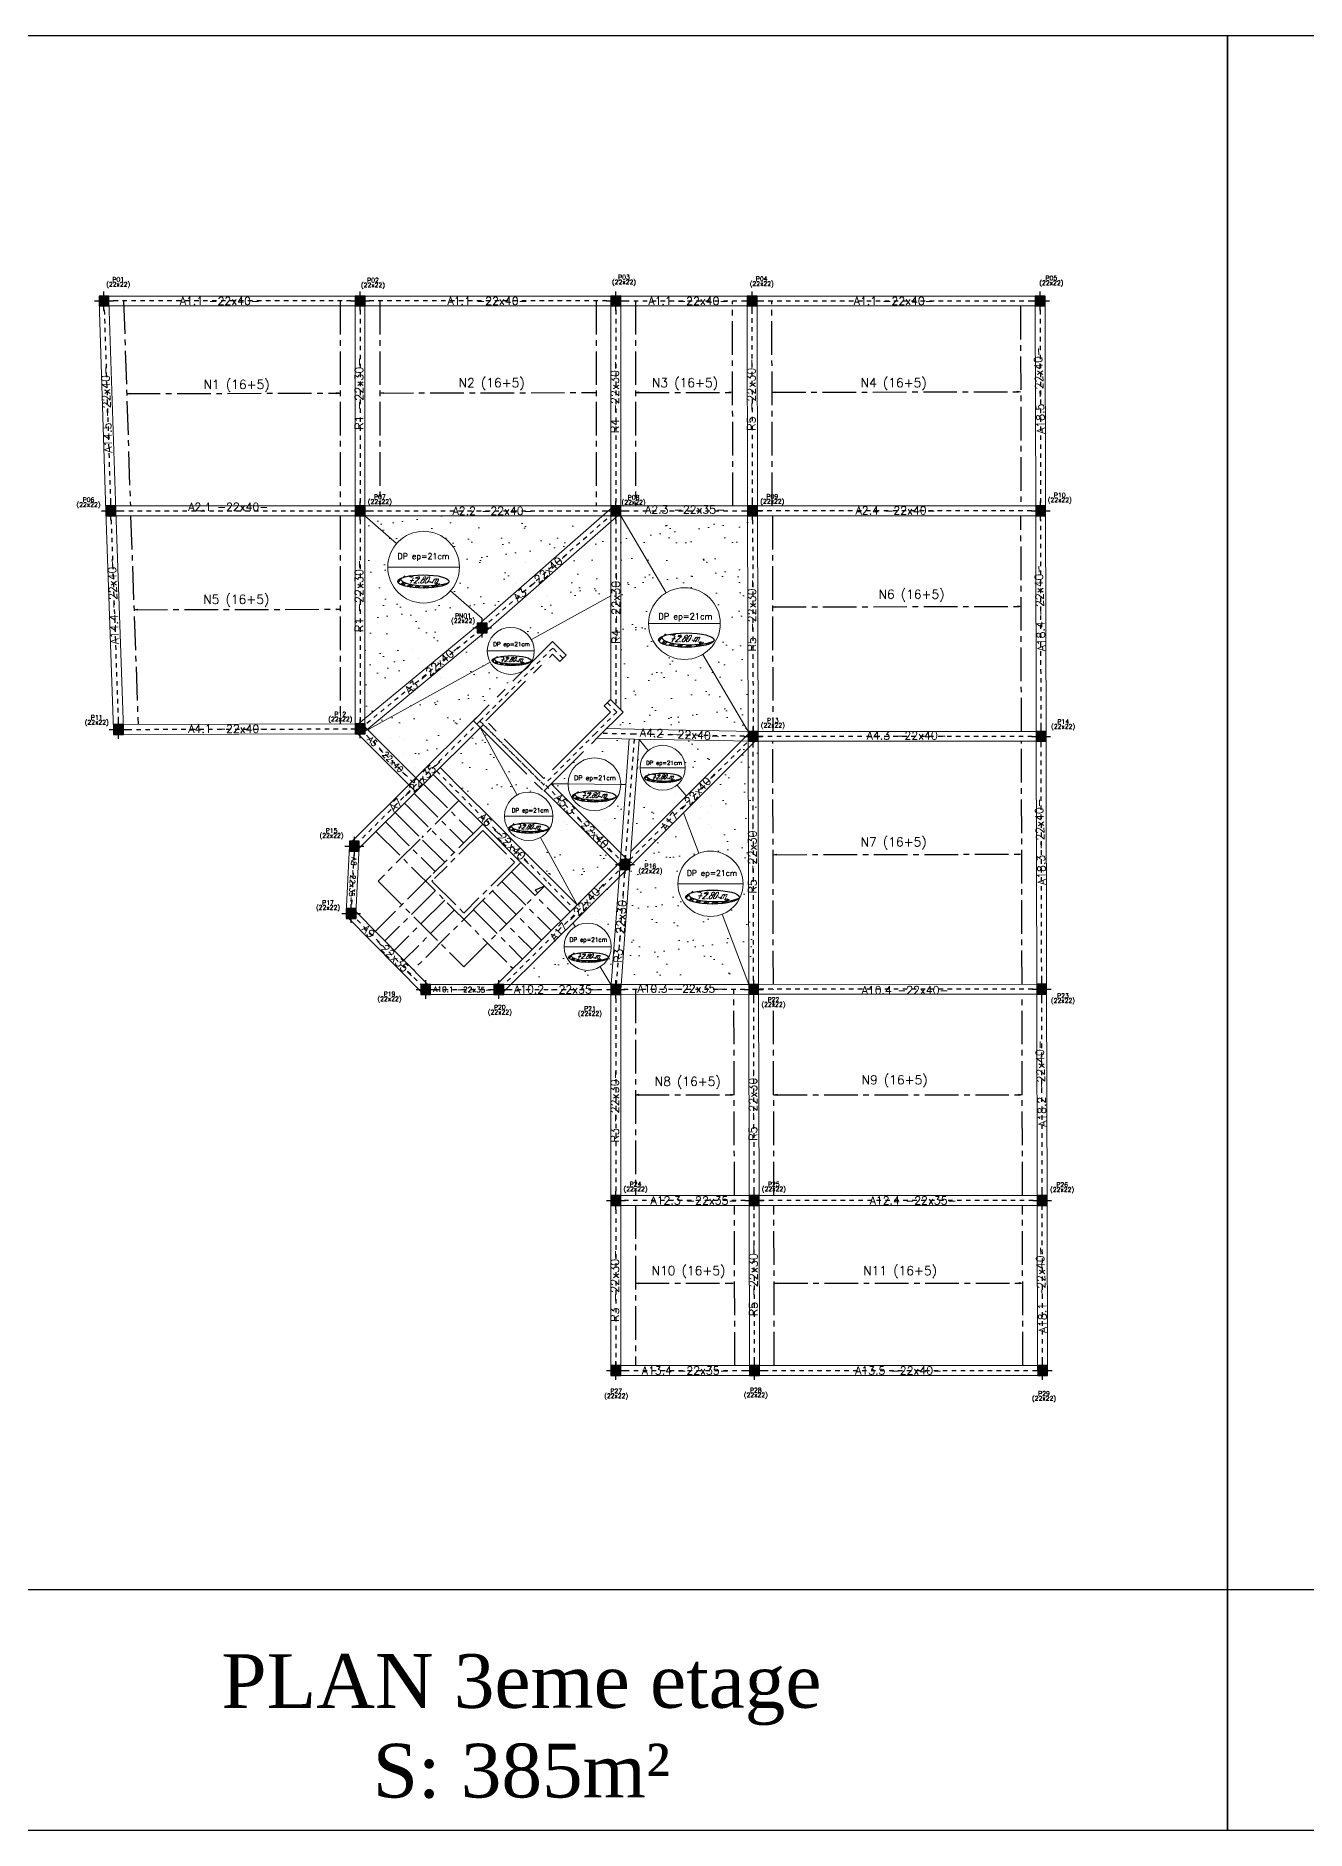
# Model space of a CAD drawing. Header units: millimetres. Extents: x 2068 to 2249, y 1667 to 1707.
# Drawn here: x 2192.28 to 2220.62, y 1667.4 to 1707.44 of the extents above; entities that cross this region are included whole.
import ezdxf
from ezdxf.enums import TextEntityAlignment as Align

# ---------------------------------------------------------------- set-up
doc = ezdxf.new("R2010")
doc.units = ezdxf.units.MM
for name, pattern in [('CENTER', [2, 1.25, -0.25, 0.25, -0.25]), ('CENTER2', [1.125, 0.75, -0.125, 0.125, -0.125]), ('CONTINU', [0])]:
    doc.linetypes.add(name, pattern=pattern)
for name, color, linetype in [('AXE', 1, 'CENTER'), ('Dalle Nervuree', 120, 'CONTINU'), ('Escalierr', 30, 'Continuous'), ('Poteaux', 7, 'Continuous'), ('texte poteau', 7, 'Continuous'), ('texte poutre', 7, 'Continuous'), ('Voiles', 6, 'CENTER')]:
    doc.layers.add(name, color=color, linetype=linetype)
for name, color, linetype, lineweight in [('dalle pleine', 170, 'Continuous', 20), ('Poutre', 50, 'Continuous', 20), ('Raidesseur', 3, 'Continuous', 20)]:
    doc.layers.add(name, color=color, linetype=linetype, lineweight=lineweight)
doc.styles.add('ROMANS', font='romans.shx', dxfattribs={"width": 0.65})
doc.styles.get("Standard").update_dxf_attribs({"font": 'arial.ttf'})
doc.styles.add('STYLE2', font='romanc.shx')
pattern_1 = [(37.5, (2155.0843, 1706.1646), (-0.025197, 0.7707295), [0, -0.608, 0, -0.68, 0, -0.65]), (7.5, (2155.0843, 1706.1646), (0.70791, 1.128858), [0, -0.328, 0, -0.548, 0, -0.21]), (327.5, (2154.5923, 1706.1646), (1.245657, 0.002264), [0, -0.2, 0, -0.72, 0, -0.94]), (317.5, (2154.5923, 1706.1646), (1.20245, 0.35107), [0, -0.1, 0, -0.472, 0, -0.54])]

# ---------------------------------------------------------------- blocks, each defined once
blk = doc.blocks.new('22x22')
at = {"layer": 'AXE', "linetype": 'Continuous', "true_color": 0x293189}
h = blk.add_hatch(color=177, dxfattribs=at)
h.dxf.hatch_style = 1
h.paths.add_polyline_path([(3053.938, 1761.828), (3053.828, 1761.828), (3053.828, 1761.718), (3053.938, 1761.718)])
h.paths.add_polyline_path([(3053.828, 1761.828), (3053.718, 1761.828), (3053.718, 1761.718), (3053.728, 1761.718), (3053.828, 1761.718), (3053.828, 1761.718)])
h.paths.add_polyline_path([(3053.828, 1761.718), (3053.728, 1761.718), (3053.718, 1761.718), (3053.718, 1761.608), (3053.828, 1761.608), (3053.828, 1761.618)])
h.paths.add_polyline_path([(3053.938, 1761.718), (3053.828, 1761.718), (3053.828, 1761.718), (3053.828, 1761.618), (3053.828, 1761.608), (3053.938, 1761.608)])
at = {"layer": 'Poteaux', "linetype": 'Continuous'}
for p, q in [((3053.618, 1761.718), (3053.728, 1761.718)), ((3053.728, 1761.718), (3053.828, 1761.718)), ((3053.828, 1761.828), (3053.828, 1761.928)), ((3053.828, 1761.718), (3053.828, 1761.828)), ((3053.828, 1761.718), (3053.938, 1761.718)), ((3053.828, 1761.618), (3053.828, 1761.718)), ((3053.828, 1761.508), (3053.828, 1761.618)), ((3053.938, 1761.718), (3054.038, 1761.718))]:
    blk.add_line(p, q, dxfattribs=at)
at = {"layer": 'Poteaux'}
blk.add_lwpolyline([(3053.938, 1761.608), (3053.938, 1761.828), (3053.718, 1761.828), (3053.718, 1761.608), (3053.938, 1761.608)], close=True, dxfattribs=at)
blk = doc.blocks.new('_ClosedBlank')
at = {"color": 0, "linetype": 'ByBlock', "lineweight": -2}
for p, q in [((-1, 0.17), (0, 0)), ((-1, 0.17), (-1, -0.17)), ((0, 0), (-1, -0.17))]:
    blk.add_line(p, q, dxfattribs=at)

msp = doc.modelspace()

# ---------------------------------------------------------------- hatches: boundary and pattern name
at = {"layer": 'dalle pleine', "linetype": 'Continuous'}
h = msp.add_hatch(dxfattribs=at)
h.set_pattern_fill('AR-SAND', scale=0.4)
h.set_pattern_definition(pattern_1)
h.paths.add_polyline_path([(2204.924, 1696.729), (2199.619, 1696.729), (2200.325, 1696.11, -0.692128), (2201.727, 1695.583, -0.181944), (2201.528, 1695.055), (2202.234, 1694.436), (2202.234, 1694.373)])
h.paths.add_polyline_path([(2202.124, 1694.278), (2202.124, 1694.336), (2202.193, 1694.336), (2202.234, 1694.373), (2202.234, 1694.436), (2201.528, 1695.055, -0.692128), (2200.127, 1695.583, -0.181944), (2200.325, 1696.11), (2199.619, 1696.729), (2199.619, 1692.207)])
h = msp.add_hatch(dxfattribs=at)
h.set_pattern_fill('AR-SAND', scale=0.4)
h.set_pattern_definition(pattern_1)
h.paths.add_polyline_path([(2205.326, 1696.729), (2206.341, 1695.013, -0.580692), (2207.547, 1694.324, -0.265269), (2207.154, 1693.635), (2208.168, 1691.918), (2208.158, 1696.729), (2208.157, 1696.729)])
h.paths.add_polyline_path([(2205.947, 1694.324, -0.265269), (2206.341, 1695.013), (2205.326, 1696.729), (2205.326, 1692.401), (2205.378, 1692.35), (2205.007, 1691.979), (2205.635, 1691.967), (2208.168, 1691.918), (2207.154, 1693.635, -0.580692)])
h.paths.add_polyline_path([(2208.388, 1693.552), (2208.388, 1695.464), (2208.113, 1695.464), (2208.113, 1693.552)], flags=9)
h = msp.add_hatch(dxfattribs=at)
h.set_pattern_fill('AR-SAND', scale=0.4)
h.set_pattern_definition(pattern_1)
h.paths.add_polyline_path([(2202.344, 1694.177), (2202.344, 1694.116), (2202.274, 1694.116), (2199.682, 1691.974), (2199.719, 1691.974), (2202.413, 1693.46, -0.126718), (2202.348, 1693.713, -0.775068), (2203.331, 1693.966), (2205.106, 1694.946), (2205.106, 1696.597)])
h.paths.add_polyline_path([(2200.522, 1692.603), (2201.919, 1693.827), (2201.743, 1694.028), (2200.345, 1692.804)], flags=24)
h = msp.add_hatch(dxfattribs=at)
h.set_pattern_fill('AR-SAND', scale=0.4)
h.set_pattern_definition(pattern_1)
h.paths.add_polyline_path([(2203.151, 1693.27, -0.431149), (2202.413, 1693.46), (2199.719, 1691.974), (2199.682, 1691.974), (2199.672, 1691.966), (2200.753, 1690.88), (2202.035, 1692.157), (2202.037, 1692.155)])
h = msp.add_hatch(dxfattribs=at)
h.set_pattern_fill('AR-SAND', scale=0.4)
h.set_pattern_definition(pattern_1)
h.paths.add_polyline_path([(2202.191, 1692.001), (2201.296, 1691.11), (2201.87, 1690.534), (2202.401, 1690.004), (2203.254, 1689.151), (2203.784, 1688.62), (2204.354, 1688.046), (2203.532, 1689.549, -0.569671), (2202.732, 1690.023, -0.274152), (2203.013, 1690.498)])
h = msp.add_hatch(dxfattribs=at)
h.set_pattern_fill('AR-SAND', scale=0.4)
h.set_pattern_definition(pattern_1)
h.paths.add_polyline_path([(2203.621, 1690.592), (2203.61, 1690.582), (2202.344, 1691.848), (2202.191, 1692.001), (2203.013, 1690.498, -0.569671), (2203.813, 1690.023, -0.274152), (2203.532, 1689.549), (2204.354, 1688.046), (2205.264, 1688.949)])
h = msp.add_hatch(dxfattribs=at)
h.set_pattern_fill('AR-SAND', scale=0.4)
h.set_pattern_definition(pattern_1)
h.paths.add_polyline_path([(2205.515, 1691.749), (2204.791, 1691.763), (2203.776, 1690.748), (2204.15, 1690.744, -1), (2205.326, 1690.733), (2205.441, 1690.732)])
h.paths.add_polyline_path([(2205.441, 1690.732), (2205.326, 1690.733, -1), (2204.15, 1690.744), (2203.776, 1690.748), (2205.328, 1689.196)])
h.paths.add_polyline_path([(2205.473, 1688.223), (2205.614, 1690.13), (2205.34, 1690.151), (2205.199, 1688.244)], flags=9)
h = msp.add_hatch(dxfattribs=at)
h.set_pattern_fill('AR-SAND', scale=0.4)
h.set_pattern_definition(pattern_1)
h.paths.add_polyline_path([(2208.389, 1691.696), (2208.169, 1691.696), (2205.539, 1689.067), (2205.53, 1688.944), (2205.53, 1688.838), (2205.523, 1688.838), (2205.334, 1686.269), (2208.181, 1686.271), (2207.586, 1687.836, -0.525051), (2206.6, 1688.517, -1), (2208.056, 1688.517, -0.311431), (2207.586, 1687.836), (2208.181, 1686.271), (2208.291, 1686.271), (2208.401, 1686.271)])
h.paths.add_polyline_path([(2208.4, 1688.148), (2208.4, 1690.06), (2208.125, 1690.06), (2208.125, 1688.148)], flags=25)
h = msp.add_hatch(dxfattribs=at)
h.set_pattern_fill('AR-SAND', scale=0.4)
h.set_pattern_definition(pattern_1)
h.paths.add_polyline_path([(2208.018, 1691.701), (2205.735, 1691.745), (2205.735, 1691.739), (2205.94, 1691.492, -0.63569), (2206.765, 1691.106, -0.222726), (2206.584, 1690.719), (2206.789, 1690.473)])
h.paths.add_polyline_path([(2206.789, 1690.473), (2206.584, 1690.719, -0.63569), (2205.759, 1691.106, -0.222726), (2205.94, 1691.492), (2205.735, 1691.739), (2205.552, 1689.235)])
h = msp.add_hatch(dxfattribs=at)
h.set_pattern_fill('AR-SAND', scale=0.4)
h.set_pattern_definition(pattern_1)
h.paths.add_polyline_path([(2205.289, 1688.663), (2204.26, 1687.643), (2204.311, 1687.561, -0.586883), (2205.113, 1687.112, -0.260332), (2204.863, 1686.664), (2205.106, 1686.269), (2205.114, 1686.269)])
h.paths.add_polyline_path([(2204.06, 1687.112, -0.260332), (2204.311, 1687.561), (2204.26, 1687.643), (2202.874, 1686.268), (2205.106, 1686.269), (2205.106, 1686.269), (2204.863, 1686.664, -0.586883)])
h.paths.add_polyline_path([(2205.473, 1688.223), (2205.614, 1690.13), (2205.34, 1690.151), (2205.199, 1688.244)], flags=9)
h = msp.add_hatch(dxfattribs=at)
h.set_pattern_fill('AR-SAND', scale=0.4)
h.set_pattern_definition(pattern_1)
h.paths.add_polyline_path([(2206.6, 1688.517, -0.311431), (2207.069, 1689.197), (2206.727, 1690.099), (2205.53, 1688.903), (2205.53, 1688.838), (2205.523, 1688.838), (2205.334, 1686.269), (2208.181, 1686.271), (2207.586, 1687.836, -0.525051)])
at = {"layer": 'texte poutre'}
h = msp.add_hatch(dxfattribs=at)
h.set_pattern_fill('GOST_GROUND', color=256, scale=0.013389, style=0)
h.set_pattern_definition([(45, (36636.35018, -4254.25171), (0.1893555743, -1e-17), [0.2677892213]), (45, (36636.39035, -4254.25171), (0.1893555743, -1e-17), [0.2677892213]), (45, (36636.43052, -4254.25171), (0.1893555743, -1e-17), [0.2677892213])])
edge = h.paths.add_edge_path()
edge.add_ellipse((2200.992, 1695.315), major_axis=(0.571, 0), ratio=0.257456, start_angle=171.1582, end_angle=330.0477, ccw=False)
edge.add_ellipse((2200.922, 1695.264), major_axis=(0.571, 0), ratio=0.257456, start_angle=150.0477, end_angle=351.1582)
h = msp.add_hatch(dxfattribs=at)
h.set_pattern_fill('GOST_GROUND', color=256, scale=0.014519, style=0)
h.set_pattern_definition([(45, (39547.13236, -4757.45031), (0.20532930636, -1e-17), [0.2903794898]), (45, (39547.17592, -4757.45031), (0.20532930636, -1e-17), [0.2903794898]), (45, (39547.21948, -4757.45031), (0.20532930636, -1e-17), [0.2903794898])])
edge = h.paths.add_edge_path()
edge.add_ellipse((2206.862, 1694.012), major_axis=(0.62, 0), ratio=0.257456, start_angle=171.1582, end_angle=330.0477, ccw=False)
edge.add_ellipse((2206.787, 1693.957), major_axis=(0.62, 0), ratio=0.257456, start_angle=150.0477, end_angle=351.1582)
h = msp.add_hatch(dxfattribs=at)
h.set_pattern_fill('GOST_GROUND', color=256, scale=0.010182, style=0)
h.set_pattern_definition([(45, (28388.33183, -2830.64285), (0.1439900482, -9e-18), [0.203632679]), (45, (28388.36238, -2830.64285), (0.1439900482, -9e-18), [0.203632679]), (45, (28388.39292, -2830.64285), (0.1439900482, -9e-18), [0.203632679])])
edge = h.paths.add_edge_path()
edge.add_ellipse((2202.945, 1693.535), major_axis=(0.435, 0), ratio=0.257456, start_angle=171.1582, end_angle=330.0477, ccw=False)
edge.add_ellipse((2202.892, 1693.497), major_axis=(0.435, 0), ratio=0.257456, start_angle=150.0477, end_angle=351.1582)
h = msp.add_hatch(dxfattribs=at)
h.set_pattern_fill('GOST_GROUND', color=256, scale=0.009597, style=0)
h.set_pattern_definition([(45, (26889.04619, -2573.6407), (0.13572713436, -9e-18), [0.1919471542]), (45, (26889.07498, -2573.6407), (0.13572713436, -9e-18), [0.1919471542]), (45, (26889.10377, -2573.6407), (0.13572713436, -9e-18), [0.1919471542])])
edge = h.paths.add_edge_path()
edge.add_ellipse((2206.316, 1690.916), major_axis=(0.41, 0), ratio=0.257456, start_angle=171.1582, end_angle=330.0477, ccw=False)
edge.add_ellipse((2206.266, 1690.88), major_axis=(0.41, 0), ratio=0.257456, start_angle=150.0477, end_angle=351.1582)
h = msp.add_hatch(dxfattribs=at)
h.set_pattern_fill('GOST_GROUND', color=256, scale=0.011383, style=0)
h.set_pattern_definition([(45, (31481.16631, -3367.7123), (0.1609869811, -1e-17), [0.227669972]), (45, (31481.20046, -3367.7123), (0.1609869811, -1e-17), [0.227669972]), (45, (31481.23461, -3367.7123), (0.1609869811, -1e-17), [0.227669972])])
edge = h.paths.add_edge_path()
edge.add_ellipse((2204.793, 1690.511), major_axis=(0.486, 0), ratio=0.257456, start_angle=171.1582, end_angle=330.0477, ccw=False)
edge.add_ellipse((2204.734, 1690.468), major_axis=(0.486, 0), ratio=0.257456, start_angle=150.0477, end_angle=351.1582)
h = msp.add_hatch(dxfattribs=at)
h.set_pattern_fill('GOST_GROUND', color=256, scale=0.010386, style=0)
h.set_pattern_definition([(45, (28914.73885, -2925.26134), (0.14688258585, -9e-18), [0.207723345]), (45, (28914.77001, -2925.26134), (0.14688258585, -9e-18), [0.207723345]), (45, (28914.80116, -2925.26134), (0.14688258585, -9e-18), [0.207723345])])
edge = h.paths.add_edge_path()
edge.add_ellipse((2203.328, 1689.801), major_axis=(0.443, 0), ratio=0.257456, start_angle=171.1582, end_angle=330.0477, ccw=False)
edge.add_ellipse((2203.274, 1689.761), major_axis=(0.443, 0), ratio=0.257456, start_angle=150.0477, end_angle=351.1582)
h = msp.add_hatch(dxfattribs=at)
h.set_pattern_fill('GOST_GROUND', color=256, scale=0.014053, style=0)
h.set_pattern_definition([(45, (38349.55423, -4556.17705), (0.19874077665, -1e-17), [0.2810619017]), (45, (38349.5964, -4556.17705), (0.19874077665, -1e-17), [0.2810619017]), (45, (38349.63855, -4556.17705), (0.19874077665, -1e-17), [0.2810619017])])
edge = h.paths.add_edge_path()
edge.add_ellipse((2207.445, 1688.273), major_axis=(0.6, 0), ratio=0.257456, start_angle=171.1582, end_angle=330.0477, ccw=False)
edge.add_ellipse((2207.372, 1688.22), major_axis=(0.6, 0), ratio=0.257456, start_angle=150.0477, end_angle=351.1582)
h = msp.add_hatch(dxfattribs=at)
h.set_pattern_fill('GOST_GROUND', color=256, scale=0.010281, style=0)
h.set_pattern_definition([(45, (28645.14597, -2881.33858), (0.14539280357, -9e-18), [0.2056164747]), (45, (28645.17681, -2881.33858), (0.14539280357, -9e-18), [0.2056164747]), (45, (28645.20766, -2881.33858), (0.14539280357, -9e-18), [0.2056164747])])
edge = h.paths.add_edge_path()
edge.add_ellipse((2204.66, 1686.914), major_axis=(0.439, 0), ratio=0.257456, start_angle=171.1582, end_angle=330.0477, ccw=False)
edge.add_ellipse((2204.607, 1686.875), major_axis=(0.439, 0), ratio=0.257456, start_angle=150.0477, end_angle=351.1582)

# ---------------------------------------------------------------- linework, layer by layer
for p, q in [((2218.866, 1707.44), (2188.776, 1707.44)), ((2218.866, 1667.396), (2218.866, 1707.44)), ((2248.956, 1707.44), (2218.866, 1707.44)), ((2218.866, 1707.44), (2218.866, 1667.396)), ((2188.776, 1672.769), (2218.866, 1672.769)), ((2218.866, 1672.769), (2248.956, 1672.769)), ((2188.776, 1667.396), (2218.866, 1667.396)), ((2218.866, 1667.396), (2248.956, 1667.396))]:
    msp.add_line(p, q)
at = {"layer": 'AXE', "linetype": 'CENTER2', "ltscale": 0.02}
for p, q in [((2199.509, 1701.524), (2193.796, 1701.524)), ((2193.796, 1701.524), (2193.947, 1696.839)), ((2205.216, 1701.524), (2199.509, 1701.524)), ((2199.509, 1701.524), (2199.509, 1696.839)), ((2205.216, 1701.524), (2205.216, 1696.839)), ((2205.216, 1701.524), (2214.684, 1701.524)), ((2208.267, 1696.839), (2208.257, 1701.524)), ((2214.684, 1701.523), (2214.694, 1696.839)), ((2193.947, 1696.839), (2199.509, 1696.839)), ((2193.947, 1696.839), (2193.947, 1696.839)), ((2193.947, 1696.839), (2194.12, 1691.962)), ((2199.509, 1696.839), (2205.216, 1696.839)), ((2199.509, 1696.839), (2199.509, 1696.839)), ((2199.509, 1696.839), (2199.509, 1691.974)), ((2202.234, 1694.226), (2205.216, 1696.839)), ((2205.216, 1696.839), (2208.267, 1696.839)), ((2205.216, 1696.839), (2205.216, 1696.839)), ((2205.216, 1696.839), (2205.216, 1692.511)), ((2214.694, 1696.839), (2208.267, 1696.839)), ((2208.267, 1696.839), (2208.279, 1691.806)), ((2214.705, 1691.806), (2214.694, 1696.839)), ((2199.509, 1691.974), (2202.234, 1694.226)), ((2202.184, 1692.149), (2203.81, 1693.776)), ((2204.034, 1693.552), (2203.81, 1693.776)), ((2205.236, 1692.35), (2204.76, 1691.873)), ((2205.236, 1692.35), (2205.024, 1692.562)), ((2194.12, 1691.962), (2199.509, 1691.974)), ((2194.12, 1691.962), (2194.12, 1691.962)), ((2202.184, 1692.149), (2199.382, 1689.359)), ((2199.509, 1691.974), (2199.509, 1691.974)), ((2199.509, 1691.974), (2200.753, 1690.724)), ((2202.184, 1692.149), (2203.61, 1690.723)), ((2204.76, 1691.873), (2203.628, 1690.741)), ((2205.633, 1691.857), (2204.899, 1691.871)), ((2208.279, 1691.806), (2205.633, 1691.857)), ((2208.279, 1691.806), (2205.42, 1688.948)), ((2205.625, 1691.747), (2205.42, 1688.948)), ((2208.291, 1686.161), (2208.279, 1691.806)), ((2214.705, 1691.806), (2208.279, 1691.806)), ((2208.279, 1691.806), (2208.279, 1691.806)), ((2214.718, 1686.165), (2214.705, 1691.806)), ((2200.753, 1690.724), (2200.753, 1690.724)), ((2205.42, 1688.948), (2203.628, 1690.741)), ((2199.382, 1689.359), (2199.308, 1687.852)), ((2205.42, 1688.948), (2202.606, 1686.158)), ((2205.42, 1688.948), (2205.216, 1686.159)), ((2205.42, 1688.948), (2205.42, 1688.948)), ((2199.308, 1687.852), (2200.974, 1686.157)), ((2200.974, 1686.157), (2202.606, 1686.158)), ((2200.974, 1686.157), (2200.974, 1686.157)), ((2202.606, 1686.158), (2205.216, 1686.159)), ((2202.606, 1686.158), (2202.606, 1686.158)), ((2208.291, 1686.161), (2205.216, 1686.159)), ((2205.216, 1686.159), (2205.216, 1681.449)), ((2205.216, 1686.159), (2205.216, 1686.159)), ((2214.718, 1686.165), (2208.291, 1686.161)), ((2208.302, 1681.449), (2208.291, 1686.161)), ((2208.291, 1686.161), (2208.291, 1686.161)), ((2214.729, 1681.449), (2214.718, 1686.165)), ((2208.302, 1681.449), (2205.216, 1681.449)), ((2205.216, 1681.449), (2205.216, 1677.653)), ((2205.216, 1681.449), (2205.216, 1681.449)), ((2208.311, 1677.654), (2208.302, 1681.449)), ((2214.729, 1681.449), (2208.302, 1681.449)), ((2208.302, 1681.449), (2208.302, 1681.449)), ((2214.737, 1677.654), (2214.729, 1681.449)), ((2205.216, 1677.653), (2208.311, 1677.654)), ((2205.216, 1677.653), (2205.216, 1677.653)), ((2208.311, 1677.654), (2214.737, 1677.654)), ((2208.311, 1677.654), (2208.311, 1677.654))]:
    msp.add_line(p, q, dxfattribs=at)
msp.add_lwpolyline([(2201.219, 1691.033), (2201.793, 1690.456), (2202.323, 1689.926), (2203.176, 1689.073), (2203.706, 1688.543), (2204.276, 1687.968)], dxfattribs=at)
at = {"layer": 'Dalle Nervuree', "linetype": 'CENTER2', "lineweight": 30}
for p, q in [((2194.235, 1701.538), (2194.384, 1696.949)), ((2199.069, 1701.524), (2199.069, 1696.949)), ((2199.949, 1701.524), (2199.949, 1696.949)), ((2204.776, 1701.524), (2204.776, 1696.949)), ((2205.656, 1701.524), (2205.656, 1696.949)), ((2207.827, 1696.949), (2207.817, 1701.523)), ((2208.707, 1696.949), (2208.697, 1701.525)), ((2214.244, 1701.413), (2214.254, 1696.949)), ((2194.303, 1699.456), (2199.069, 1699.467)), ((2199.949, 1699.469), (2204.776, 1699.479)), ((2205.656, 1699.481), (2207.822, 1699.485)), ((2208.702, 1699.487), (2214.248, 1699.499)), ((2194.391, 1696.729), (2194.556, 1692.073)), ((2199.069, 1696.729), (2199.069, 1692.083)), ((2207.827, 1696.838), (2207.827, 1696.839)), ((2208.708, 1696.729), (2208.718, 1691.916)), ((2214.265, 1691.916), (2214.254, 1696.729)), ((2208.712, 1694.695), (2214.259, 1694.707)), ((2194.466, 1694.634), (2199.069, 1694.644)), ((2208.731, 1686.271), (2208.719, 1691.696)), ((2214.278, 1686.275), (2214.266, 1691.696)), ((2208.725, 1689.165), (2214.271, 1689.177)), ((2205.656, 1686.159), (2205.656, 1681.559)), ((2207.862, 1681.559), (2207.851, 1686.16)), ((2208.731, 1686.161), (2208.731, 1686.162)), ((2208.742, 1681.559), (2208.732, 1686.051)), ((2214.288, 1681.559), (2214.278, 1686.055)), ((2205.656, 1683.806), (2207.857, 1683.806)), ((2208.737, 1683.807), (2214.283, 1683.807)), ((2208.742, 1681.449), (2208.742, 1681.45)), ((2205.656, 1681.339), (2205.656, 1677.763)), ((2207.87, 1677.763), (2207.862, 1681.339)), ((2208.75, 1677.764), (2208.742, 1681.339)), ((2214.297, 1677.764), (2214.289, 1681.339)), ((2205.656, 1679.601), (2207.866, 1679.601)), ((2208.746, 1679.601), (2214.293, 1679.602))]:
    msp.add_line(p, q, dxfattribs=at)
at = {"layer": 'dalle pleine', "linetype": 'Continuous'}
for p, q in [((2199.619, 1696.729), (2200.325, 1696.11)), ((2205.326, 1696.729), (2206.341, 1695.013)), ((2200.127, 1695.583), (2201.727, 1695.583)), ((2201.528, 1695.055), (2202.234, 1694.436)), ((2203.331, 1693.966), (2205.106, 1694.946)), ((2205.947, 1694.324), (2207.547, 1694.324)), ((2199.719, 1691.974), (2202.413, 1693.46)), ((2202.348, 1693.713), (2203.396, 1693.713)), ((2207.154, 1693.635), (2208.168, 1691.918)), ((2202.191, 1692.001), (2203.013, 1690.498)), ((2205.735, 1691.739), (2205.94, 1691.492)), ((2205.759, 1691.106), (2206.765, 1691.106)), ((2203.776, 1690.748), (2204.15, 1690.744)), ((2204.15, 1690.744), (2205.326, 1690.733)), ((2205.326, 1690.733), (2205.441, 1690.732)), ((2206.584, 1690.719), (2206.789, 1690.473)), ((2202.732, 1690.023), (2203.813, 1690.023)), ((2207.069, 1689.197), (2206.727, 1690.099)), ((2203.532, 1689.549), (2204.354, 1688.046)), ((2206.6, 1688.517), (2208.056, 1688.517)), ((2204.311, 1687.561), (2204.26, 1687.643)), ((2208.181, 1686.271), (2207.586, 1687.836)), ((2204.06, 1687.112), (2205.113, 1687.112)), ((2205.106, 1686.269), (2204.863, 1686.664))]:
    msp.add_line(p, q, dxfattribs=at)
for centre, radius in [((2200.927, 1695.583), 0.8), ((2206.747, 1694.324), 0.8), ((2202.872, 1693.713), 0.524), ((2206.262, 1691.106), 0.503), ((2204.738, 1690.739), 0.588), ((2203.272, 1690.023), 0.541), ((2207.328, 1688.517), 0.728), ((2204.587, 1687.112), 0.527)]:
    msp.add_circle(centre, radius, dxfattribs=at)
at = {"layer": 'Escalierr', "linetype": 'CENTER2', "lineweight": 30}
for p, q in [((2200.927, 1690.742), (2202.033, 1689.636)), ((2200.502, 1690.319), (2201.609, 1689.212)), ((2200.714, 1690.531), (2201.821, 1689.424)), ((2200.077, 1689.896), (2201.184, 1688.788)), ((2200.289, 1690.107), (2200.829, 1689.568)), ((2199.864, 1689.684), (2202.922, 1686.626)), ((2200.905, 1689.491), (2201.397, 1689)), ((2202.245, 1689.848), (2201.139, 1688.743)), ((2202.245, 1689.707), (2201.173, 1688.635)), ((2202.245, 1689.707), (2202.957, 1688.995)), ((2201.099, 1688.703), (2199.852, 1687.456)), ((2203.098, 1688.995), (2200.698, 1686.595)), ((2202.957, 1688.995), (2201.825, 1687.864)), ((2202.886, 1688.783), (2203.987, 1687.682)), ((2201.184, 1688.363), (2200.062, 1687.242)), ((2201.133, 1688.595), (2201.114, 1688.576)), ((2201.114, 1688.576), (2201.825, 1687.864)), ((2202.462, 1688.359), (2203.561, 1687.26)), ((2202.674, 1688.571), (2203.774, 1687.471)), ((2201.397, 1688.151), (2200.273, 1687.028)), ((2201.613, 1687.935), (2200.488, 1686.809)), ((2202.037, 1687.935), (2203.135, 1686.837)), ((2202.25, 1688.147), (2203.348, 1687.048))]:
    msp.add_line(p, q, dxfattribs=at)
for points in [[(2201.715, 1690.379), (2200.887, 1689.551)], [(2200.847, 1689.511), (2199.912, 1688.576), (2201.825, 1686.662), (2203.628, 1688.465), (2203.415, 1688.377), (2203.478, 1688.314)]]:
    msp.add_lwpolyline(points, dxfattribs=at)
at = {"layer": 'Poutre', "linetype": 'Continuous'}
for p, q in [((2193.686, 1701.52), (2193.837, 1696.836)), ((2193.905, 1701.527), (2194.057, 1696.843)), ((2193.906, 1701.634), (2214.574, 1701.634)), ((2193.906, 1701.414), (2214.574, 1701.414)), ((2214.574, 1701.414), (2214.584, 1696.949)), ((2214.794, 1701.414), (2214.804, 1696.949)), ((2193.837, 1696.835), (2194.01, 1691.958)), ((2193.947, 1696.949), (2199.509, 1696.949)), ((2193.947, 1696.729), (2199.509, 1696.729)), ((2194.057, 1696.843), (2194.23, 1691.966)), ((2199.509, 1696.949), (2205.216, 1696.949)), ((2199.509, 1696.729), (2205.216, 1696.729)), ((2202.162, 1694.309), (2205.144, 1696.922)), ((2202.307, 1694.144), (2205.289, 1696.757)), ((2205.106, 1696.839), (2205.106, 1692.621)), ((2205.216, 1696.949), (2208.267, 1696.949)), ((2205.216, 1696.729), (2208.267, 1696.729)), ((2205.326, 1696.839), (2205.326, 1692.401)), ((2214.694, 1696.949), (2208.267, 1696.949)), ((2214.694, 1696.729), (2208.267, 1696.729)), ((2214.595, 1691.806), (2214.584, 1696.839)), ((2214.815, 1691.807), (2214.804, 1696.84)), ((2199.439, 1692.059), (2202.164, 1694.311)), ((2199.579, 1691.889), (2202.304, 1694.142)), ((2194.12, 1692.072), (2199.509, 1692.084)), ((2194.12, 1691.852), (2199.51, 1691.864)), ((2202.106, 1692.227), (2199.304, 1689.437)), ((2199.431, 1691.896), (2200.753, 1690.569)), ((2202.261, 1692.071), (2199.459, 1689.281)), ((2199.587, 1692.051), (2200.908, 1690.724)), ((2205.635, 1691.967), (2205.007, 1691.979)), ((2208.201, 1691.884), (2205.552, 1689.235)), ((2208.281, 1691.916), (2205.635, 1691.967)), ((2214.705, 1691.916), (2208.279, 1691.916)), ((2205.631, 1691.747), (2204.791, 1691.763)), ((2208.357, 1691.729), (2205.498, 1688.87)), ((2208.277, 1691.696), (2205.631, 1691.747)), ((2214.705, 1691.696), (2208.279, 1691.696)), ((2214.608, 1686.165), (2214.595, 1691.806)), ((2214.828, 1686.165), (2214.815, 1691.807)), ((2205.498, 1689.026), (2203.776, 1690.748)), ((2205.343, 1688.87), (2203.621, 1690.592)), ((2199.272, 1689.364), (2199.199, 1687.858)), ((2199.492, 1689.354), (2199.418, 1687.847)), ((2205.375, 1689.058), (2205.343, 1689.026)), ((2205.343, 1689.026), (2202.529, 1686.236)), ((2205.498, 1688.87), (2202.684, 1686.08)), ((2199.387, 1687.929), (2201.02, 1686.267)), ((2199.23, 1687.775), (2200.896, 1686.08)), ((2200.974, 1686.267), (2202.606, 1686.268)), ((2202.606, 1686.268), (2205.216, 1686.269)), ((2208.291, 1686.271), (2205.216, 1686.269)), ((2214.718, 1686.275), (2208.291, 1686.271)), ((2200.974, 1686.047), (2202.607, 1686.048)), ((2202.607, 1686.048), (2205.216, 1686.049)), ((2208.291, 1686.051), (2205.216, 1686.049)), ((2214.718, 1686.055), (2208.291, 1686.051)), ((2214.619, 1681.449), (2214.608, 1686.165)), ((2214.839, 1681.45), (2214.828, 1686.165)), ((2208.302, 1681.559), (2205.216, 1681.559)), ((2214.729, 1681.559), (2208.302, 1681.559)), ((2214.627, 1677.654), (2214.619, 1681.449)), ((2214.847, 1677.654), (2214.839, 1681.45)), ((2208.302, 1681.339), (2205.216, 1681.339)), ((2214.729, 1681.339), (2208.302, 1681.339)), ((2205.216, 1677.763), (2208.311, 1677.764)), ((2205.216, 1677.543), (2208.311, 1677.544)), ((2208.311, 1677.764), (2214.737, 1677.764)), ((2208.311, 1677.544), (2214.737, 1677.544))]:
    msp.add_line(p, q, dxfattribs=at)
for points in [[(2201.296, 1691.11), (2201.87, 1690.534), (2202.401, 1690.004), (2203.254, 1689.151), (2203.784, 1688.62), (2204.354, 1688.046)], [(2201.141, 1690.955), (2201.715, 1690.379), (2202.245, 1689.848), (2203.098, 1688.995), (2203.628, 1688.465), (2204.198, 1687.891)]]:
    msp.add_lwpolyline(points, dxfattribs=at)
at = {"layer": 'Raidesseur', "linetype": 'Continuous'}
for p, q in [((2199.399, 1701.524), (2199.399, 1696.839)), ((2199.619, 1701.524), (2199.619, 1696.839)), ((2205.106, 1701.524), (2205.106, 1696.839)), ((2205.326, 1701.524), (2205.326, 1696.839)), ((2208.157, 1696.839), (2208.147, 1701.524)), ((2208.377, 1696.84), (2208.367, 1701.524)), ((2199.399, 1696.839), (2199.399, 1691.974)), ((2199.619, 1696.839), (2199.619, 1691.974)), ((2208.157, 1696.839), (2208.169, 1691.806)), ((2208.377, 1696.84), (2208.389, 1691.807)), ((2205.516, 1691.755), (2205.311, 1688.956)), ((2205.735, 1691.739), (2205.53, 1688.94)), ((2208.181, 1686.161), (2208.169, 1691.806)), ((2208.401, 1686.161), (2208.389, 1691.807)), ((2205.311, 1688.956), (2205.106, 1686.167)), ((2205.53, 1688.94), (2205.326, 1686.151)), ((2205.106, 1686.159), (2205.106, 1681.449)), ((2205.326, 1686.159), (2205.326, 1681.449)), ((2208.192, 1681.449), (2208.181, 1686.161)), ((2208.412, 1681.45), (2208.401, 1686.161)), ((2205.106, 1681.449), (2205.106, 1677.653)), ((2205.326, 1681.449), (2205.326, 1677.653)), ((2208.201, 1677.653), (2208.192, 1681.449)), ((2208.421, 1677.654), (2208.412, 1681.45))]:
    msp.add_line(p, q, dxfattribs=at)
at = {"layer": 'texte poutre'}
for centre, major_axis in [((2200.922, 1695.264), (0.571, 0)), ((2206.787, 1693.957), (0.62, 0)), ((2202.892, 1693.497), (0.435, 0)), ((2206.266, 1690.88), (0.41, 0)), ((2204.734, 1690.468), (0.486, 0)), ((2203.274, 1689.761), (0.443, 0)), ((2207.372, 1688.22), (0.6, 0)), ((2204.607, 1686.875), (0.439, 0))]:
    msp.add_ellipse(centre, major_axis=major_axis, ratio=0.257456, dxfattribs=at)
for centre, major_axis in [((2200.992, 1695.315), (0.571, 0)), ((2206.862, 1694.012), (0.62, 0)), ((2202.945, 1693.535), (0.435, 0)), ((2206.316, 1690.916), (0.41, 0)), ((2204.793, 1690.511), (0.486, 0)), ((2203.328, 1689.801), (0.443, 0)), ((2207.445, 1688.273), (0.6, 0)), ((2204.66, 1686.914), (0.439, 0))]:
    msp.add_ellipse(centre, major_axis=major_axis, ratio=0.257456, start_param=2.987275, end_param=5.760419, dxfattribs=at)
at = {"layer": 'Voiles'}
for p, q in [((2203.804, 1693.923), (2202.037, 1692.155)), ((2204.105, 1693.622), (2203.804, 1693.923)), ((2202.319, 1692.155), (2203.804, 1693.64)), ((2203.734, 1693.852), (2203.734, 1693.852)), ((2203.804, 1693.64), (2203.963, 1693.481)), ((2203.963, 1693.481), (2204.105, 1693.622)), ((2204.105, 1693.622), (2203.963, 1693.481)), ((2204.105, 1693.622), (2204.105, 1693.622)), ((2204.105, 1693.622), (2204.105, 1693.622)), ((2205.095, 1692.35), (2204.689, 1691.944)), ((2204.831, 1691.803), (2205.378, 1692.35)), ((2205.095, 1692.632), (2204.953, 1692.491)), ((2204.953, 1692.491), (2205.095, 1692.35)), ((2205.378, 1692.35), (2205.095, 1692.632)), ((2202.037, 1692.155), (2202.344, 1691.848)), ((2202.107, 1692.084), (2202.107, 1692.084)), ((2203.61, 1690.865), (2202.319, 1692.155)), ((2204.689, 1691.944), (2203.61, 1690.865)), ((2202.344, 1691.848), (2203.61, 1690.582)), ((2203.61, 1690.582), (2204.831, 1691.803))]:
    msp.add_line(p, q, dxfattribs=at)
at = {"layer": 'Voiles', "linetype": 'CENTER2', "ltscale": 0.02}
msp.add_line((2203.61, 1690.723), (2202.184, 1692.149), dxfattribs=at)

# ---------------------------------------------------------------- block references
at = {"layer": 'AXE', "color": 7, "linetype": 'Continuous'}
for p in [(-860.032, -60.194), (-854.318, -60.194), (-848.611, -60.194), (-845.571, -60.194), (-839.144, -60.194), (-859.88, -64.879), (-854.318, -64.879), (-848.611, -64.879), (-845.561, -64.879), (-839.134, -64.879), (-851.594, -67.492), (-859.708, -69.756), (-854.318, -69.744), (-845.549, -69.912), (-839.122, -69.912), (-854.446, -72.36), (-848.407, -72.77), (-854.519, -73.866), (-852.854, -75.561), (-851.221, -75.56), (-848.612, -75.559), (-845.536, -75.557), (-839.11, -75.553), (-848.611, -80.269), (-845.526, -80.269), (-839.099, -80.269), (-848.611, -84.065), (-845.517, -84.065), (-839.09, -84.064)]:
    msp.add_blockref('22x22', p, dxfattribs=at)
at = {"layer": 'Dalle Nervuree', "linetype": 'CENTER2', "lineweight": 30, "xscale": 0.075, "yscale": 0.075, "zscale": 0.075, "rotation": 180}
for p in [(2194.303, 1699.456), (2199.949, 1699.469), (2205.656, 1699.481), (2208.702, 1699.487), (2208.712, 1694.695), (2194.466, 1694.634), (2208.725, 1689.165), (2205.656, 1683.806), (2208.737, 1683.807), (2205.656, 1679.601), (2208.746, 1679.601)]:
    msp.add_blockref('_ClosedBlank', p, dxfattribs=at)
at = {"layer": 'Dalle Nervuree', "linetype": 'CENTER2', "lineweight": 30, "xscale": 0.075, "yscale": 0.075, "zscale": 0.075}
for p in [(2199.069, 1699.465), (2204.776, 1699.479), (2207.822, 1699.485), (2214.248, 1699.499), (2214.259, 1694.707), (2199.069, 1694.642), (2214.271, 1689.175), (2207.857, 1683.806), (2214.283, 1683.807), (2207.866, 1679.601), (2214.293, 1679.602)]:
    msp.add_blockref('_ClosedBlank', p, dxfattribs=at)

# ---------------------------------------------------------------- texts
at = {"extrusion": (-0.011624, -0.019204, 0.999748), "insert": (2203.109, 1671.325, -2.767), "char_height": 1.2, "width": 29.39781, "attachment_point": 2, "text_direction": (0.999932, 0.000373, 0.011634)}
msp.add_mtext('{\\fTimes New Roman|b0|i0|c0|p18;PLAN 3eme etage\\PS: 385m²}', dxfattribs=at)
at = {"layer": 'texte poteau', "char_height": 0.1, "width": 0.7532, "attachment_point": 5, "line_spacing_factor": 0.65, "style": 'STYLE2'}
for s, insert in [('\\pxt10;P01\\P\\ptz;(22x22)', (2194.114, 1701.933)), ('\\pxt10;P02\\P\\ptz;(22x22)', (2199.797, 1701.916)), ('\\pxt10;P03\\P\\ptz;(22x22)', (2205.398, 1701.984)), ('\\pxt10;P04\\P\\ptz;(22x22)', (2208.471, 1701.947)), ('\\pxt10;P05\\P\\ptz;(22x22)', (2214.933, 1701.965)), ('\\pxt10;P06\\P\\ptz;(22x22)', (2193.451, 1697.017)), ('\\pxt10;P07\\P\\ptz;(22x22)', (2199.949, 1697.082)), ('\\pxt10;P08\\P\\ptz;(22x22)', (2205.612, 1697.068)), ('\\pxt10;P09\\P\\ptz;(22x22)', (2208.707, 1697.089)), ('\\pxt10;P10\\P\\ptz;(22x22)', (2215.12, 1697.121)), ('\\pxt10;PN01\\P\\ptz;(22x22)', (2201.808, 1694.425)), ('\\pxt10;P11\\P\\ptz;(22x22)', (2193.634, 1692.157)), ('\\pxt10;P12\\P\\ptz;(22x22)', (2199.069, 1692.231)), ('\\pxt10;P13\\P\\ptz;(22x22)', (2208.718, 1692.092)), ('\\pxt10;P14\\P\\ptz;(22x22)', (2215.197, 1692.066)), ('\\pxt10;P15\\P\\ptz;(22x22)', (2198.874, 1689.631)), ('\\pxt10;P16\\P\\ptz;(22x22)', (2205.987, 1688.843)), ('\\pxt10;P17\\P\\ptz;(22x22)', (2198.795, 1688.025)), ('\\pxt10;P19\\P\\ptz;(22x22)', (2200.167, 1685.986)), ('\\pxt10;P22\\P\\ptz;(22x22)', (2208.732, 1685.861)), ('\\pxt10;P23\\P\\ptz;(22x22)', (2215.191, 1685.948)), ('\\pxt10;P20\\P\\ptz;(22x22)', (2202.628, 1685.69)), ('\\pxt10;P21\\P\\ptz;(22x22)', (2204.638, 1685.659)), ('\\pxt10;P24\\P\\ptz;(22x22)', (2205.656, 1681.742)), ('\\pxt10;P25\\P\\ptz;(22x22)', (2208.741, 1681.742)), ('\\pxt10;P26\\P\\ptz;(22x22)', (2215.174, 1681.731)), ('\\pxt10;P27\\P\\ptz;(22x22)', (2205.225, 1677.126)), ('\\pxt10;P28\\P\\ptz;(22x22)', (2208.338, 1677.145)), ('\\pxt10;P29\\P\\ptz;(22x22)', (2214.769, 1677.069))]:
    msp.add_mtext(s, dxfattribs=dict(at, insert=insert))
at = {"layer": 'texte poutre', "style": 'STYLE2'}
for s, height, p in [('A1.1 -22x40-', 0.17856, (2196.381, 1701.524)), ('A1.1 -22x40-', 0.17856, (2202.352, 1701.524)), ('A1.1 -22x40-', 0.17856, (2206.835, 1701.524)), ('A1.1 -22x40-', 0.17856, (2211.416, 1701.524)), ('N1 (16+5)', 0.2, (2196.755, 1699.646)), ('N2 (16+5)', 0.2, (2202.446, 1699.685)), ('N3 (16+5)', 0.2, (2206.759, 1699.685)), ('N4 (16+5)', 0.2, (2211.415, 1699.685)), ('A2.1 -22x40-', 0.17856, (2196.569, 1696.929)), ('A2.2 -22x40-', 0.17856, (2202.466, 1696.839)), ('A2.3 -22x35-', 0.17856, (2206.761, 1696.868)), ('A2.4 -22x40-', 0.17856, (2211.458, 1696.849)), ('DP ep=21cm', 0.1293, (2200.923, 1695.807)), ('N6 (16+5)', 0.2, (2211.813, 1694.964)), ('N5 (16+5)', 0.2, (2196.748, 1694.852)), ('DP ep=21cm', 0.1346, (2206.767, 1694.463)), ('DP ep=21cm', 0.0911, (2202.889, 1693.85)), ('A4.1 -22x40-', 0.17856, (2196.569, 1691.977)), ('A4.3 -22x40-', 0.17856, (2211.706, 1691.826)), ('DP ep=21cm', 0.0901, (2206.292, 1691.2)), ('DP ep=21cm', 0.1039, (2204.75, 1690.864)), ('DP ep=21cm', 0.0926, (2203.306, 1690.141)), ('N7 (16+5)', 0.2, (2211.413, 1689.437)), ('DP ep=21cm', 0.1256, (2207.362, 1688.736)), ('DP ep=21cm', 0.0934, (2204.602, 1687.256)), ('A10.2 -22x35-', 0.17856, (2203.911, 1686.159)), ('A10.3 -22x35-', 0.17856, (2206.665, 1686.176)), ('A10.4 -22x40-', 0.17856, (2211.668, 1686.142)), ('N9 (16+5)', 0.2, (2211.436, 1684.127)), ('N8 (16+5)', 0.2, (2206.821, 1684.091)), ('A12.3 -22x35-', 0.17856, (2206.959, 1681.449)), ('A12.4 -22x35-', 0.17856, (2211.848, 1681.449)), ('N10 (16+5)', 0.2, (2206.838, 1679.869)), ('N11 (16+5)', 0.2, (2211.558, 1679.869)), ('A13.4 -22x35-', 0.17856, (2206.763, 1677.653)), ('A13.5 -22x40-', 0.17856, (2211.524, 1677.654))]:
    msp.add_text(s, height=height, dxfattribs=at).set_placement(p, align=Align.MIDDLE)
for s, height, rotation, p in [('A18.5 -22x40-', 0.17856, 92.0777, (2214.666, 1699.525)), ('A14.5 -22x40-', 0.17856, 92.0777, (2193.855, 1699.102)), ('R1 -22x30-', 0.1829, 90, (2199.487, 1699.454)), ('R4 -22x30-', 0.1829, 90, (2205.194, 1699.38)), ('R5 -22x30-', 0.1829, 90, (2208.239, 1699.433)), ('A3 -22x40-', 0.1786, 41.2219, (2203.553, 1695.383)), ('A14.4 -22x40-', 0.17856, 92.0777, (2194, 1694.825)), ('R1 -22x30-', 0.1829, 90, (2199.487, 1694.939)), ('R4 -22x30-', 0.1829, 90, (2205.216, 1694.675)), ('A18.4 -22x40-', 0.17856, 92.0777, (2214.677, 1694.669)), ('R5 -22x30-', 0.1829, 90, (2208.25, 1694.508)), ('A3 -22x40-', 0.1786, 41.2219, (2201.132, 1693.316)), ('A4.2 -22x40-', 0.17856, 357.3805, (2206.645, 1691.855)), ('A5 -22x40-', 0.1377, 314.867, (2200.131, 1691.349)), ('A7 -22x35-', 0.1786, 44.867, (2200.753, 1690.724)), ('A17 -22x40-', 0.17856, 47.1088, (2206.85, 1690.377)), ('A5.3 -22x40-', 0.17856, 314.7597, (2204.524, 1689.845)), ('A18.3 -22x40-', 0.17856, 92.0777, (2214.688, 1689.456)), ('A6 -22x40-', 0.1786, 314.971, (2202.749, 1689.5)), ('R5 -22x30-', 0.1829, 90, (2208.263, 1689.104)), ('A8 -22x35-', 0.1168, 266.4568, (2199.345, 1688.606)), ('A17 -22x40-', 0.17856, 47.3943, (2204.371, 1687.908)), ('R3 -22x30-', 0.1829, 85.7587, (2205.318, 1687.554)), ('A9 -22x35-', 0.1786, 314.497, (2200.141, 1687.005)), ('A10.1 -22x35-', 0.11926, 359.497, (2201.79, 1686.157)), ('A18.2 -22x40-', 0.17856, 92.0777, (2214.701, 1684.057)), ('R3 -22x30-', 0.1829, 90, (2205.194, 1683.549)), ('R5 -22x30-', 0.1829, 90, (2208.275, 1683.587)), ('R3 -22x30-', 0.1829, 90, (2205.194, 1679.545)), ('R5 -22x30-', 0.1829, 90, (2208.284, 1679.671)), ('A18.1 -22x40-', 0.17856, 92.0777, (2214.711, 1679.454))]:
    msp.add_text(s, height=height, rotation=rotation, dxfattribs=at).set_placement(p, align=Align.MIDDLE)
at = {"layer": 'texte poutre', "style": 'ROMANS', "oblique": 30, "width": 0.65}
for height, p in [(0.1373, (2200.573, 1695.228)), (0.1489, (2206.409, 1693.918)), (0.1044, (2202.627, 1693.47)), (0.0984, (2206.016, 1690.854)), (0.1168, (2204.438, 1690.437)), (0.1065, (2203.004, 1689.734)), (0.1441, (2207.006, 1688.183)), (0.1054, (2204.339, 1686.848))]:
    msp.add_text('+2.80 m', height=height, dxfattribs=at).set_placement(p)

doc.saveas('drawing.dxf')
